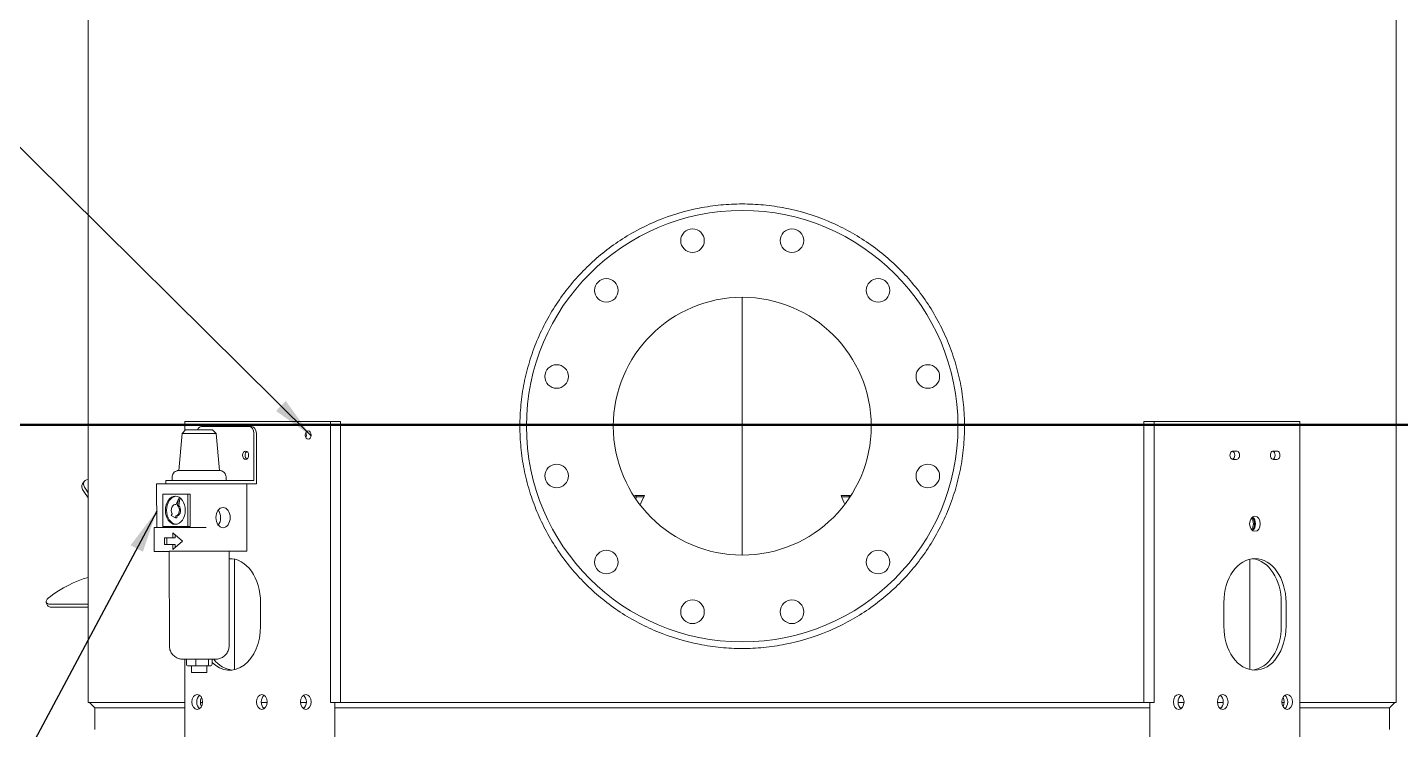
# Model space of a CAD drawing. Header units: inches. Extents: x 20 to 536, y 8 to 344.
# Drawn here: x 242.3 to 293.2, y 71.5 to 97.5 of the extents above; entities that cross this region are included whole.
import ezdxf

# ---------------------------------------------------------------- set-up
doc = ezdxf.new("R2010")
doc.units = ezdxf.units.IN
doc.header["$LTSCALE"] = 16
doc.header["$MEASUREMENT"] = 0
doc.linetypes.add('DOUBLE_DASH_CHAIN', pattern=[1.2403, 0.6614, -0.0827, 0.1654, -0.0827, 0.1654, -0.0827])
for name, color, linetype, lineweight in [('Section Line', 7, 'DOUBLE_DASH_CHAIN', 50), ('Symbol (ANSI)', 7, 'Continuous', 25), ('Visible (ANSI)', 7, 'Continuous', 50)]:
    doc.layers.add(name, color=color, linetype=linetype, lineweight=lineweight)
doc.styles.add('MEMCOR Medium', font='arial.ttf')
doc.styles.add('Standard D-E', font='arial.ttf')
doc.dimstyles.new('Default (ANSI)$7', dxfattribs={"dimscale": 16, "dimtxt": 0.15, "dimasz": 0.098425, "dimexe": 0.125, "dimexo": 0.0625, "dimgap": 0.031496, "dimtad": 0, "dimtih": 1, "dimtoh": 1, "dimdec": 4, "dimrnd": 1e-08, "dimzin": 3, "dimdsep": 46, "dimlunit": 5, "dimtxsty": 'MEMCOR Medium', "dimcen": 0.09, "dimdle": 0.393701, "dimclrd": 256, "dimclre": 256, "dimclrt": 256, "dimadec": 0, "dimazin": 1, "dimtfac": 0.8, "dimtofl": 0, "dimtmove": 0, "dimatfit": 3, "dimfxl": 1, "dimfrac": 1, "dimtolj": 1, "dimtzin": 4, "dimlwd": -1, "dimlwe": -1, "dimarcsym": 0})
doc.dimstyles.new('in [mm] D-E NeptuneBenson$7', dxfattribs={"dimscale": 16, "dimtxt": 0.15, "dimasz": 0.098425, "dimexe": 0.125, "dimexo": 0.063, "dimgap": 0.031496, "dimtad": 0, "dimtih": 1, "dimtoh": 1, "dimdec": 4, "dimrnd": 1e-08, "dimzin": 3, "dimdsep": 46, "dimlunit": 5, "dimtxsty": 'Standard D-E', "dimcen": 0.09, "dimdle": 0.393701, "dimclrd": 256, "dimclre": 256, "dimclrt": 256, "dimadec": 1, "dimazin": 1, "dimtfac": 1, "dimtofl": 0, "dimtmove": 0, "dimatfit": 3, "dimfxl": 1, "dimfrac": 1, "dimtolj": 1, "dimtzin": 4, "dimlwd": -1, "dimlwe": -1, "dimarcsym": 0})

# ---------------------------------------------------------------- blocks, each defined once
blk = doc.blocks.new('2dTransSection0')
at = {"layer": 'Section Line', "linetype": 'DOUBLE_DASH_CHAIN', "ltscale": 0.544024}
blk.add_line((14.9947, 5.1739), (18.7243, 5.1739), dxfattribs=at)
at = {"layer": 'Section Line', "linetype": 'Continuous'}
blk.add_line((14.9947, 5.1739), (15.3506, 5.1739), dxfattribs=at)

msp = doc.modelspace()

# ---------------------------------------------------------------- linework, layer by layer
at = {"layer": 'Visible (ANSI)', "linetype": 'Continuous', "lineweight": 18}
for p, q in [((244.50496, 72.47597), (244.50496, 98.97597)), ((293.00437, 98.97597), (293.00437, 72.47597)), ((268.75466, 87.50697), (268.75466, 77.94497)), ((268.75466, 77.94497), (268.75466, 87.50697)), ((248.11654, 82.58588), (247.98121, 82.46126)), ((248.08426, 82.89797), (248.28636, 82.89797)), ((248.08426, 82.89797), (248.08426, 82.55616)), ((248.28636, 82.89797), (251.19964, 82.89797)), ((250.47264, 82.71183), (248.70488, 82.71036)), ((249.11654, 82.5863), (249.25197, 82.46179)), ((250.56114, 82.71183), (250.47275, 82.71183)), ((251.19964, 82.89797), (252.17544, 82.89797)), ((252.17544, 82.89797), (253.48591, 82.89797)), ((253.85917, 82.89797), (253.48591, 82.89797)), ((253.48591, 72.47597), (253.48591, 82.89797)), ((253.85917, 72.47597), (253.85917, 82.89797)), ((283.65015, 82.89797), (284.02341, 82.89797)), ((283.65015, 82.89797), (283.65015, 72.47597)), ((284.02341, 82.89797), (285.33388, 82.89797)), ((284.02341, 82.89797), (284.02341, 72.47597)), ((285.33388, 82.89797), (286.30969, 82.89797)), ((286.30969, 82.89797), (289.22297, 82.89797)), ((289.22297, 82.89797), (289.42507, 82.89797)), ((289.42507, 69.39397), (289.42507, 82.89797)), ((247.98121, 82.46126), (247.86716, 81.0858)), ((249.25197, 82.46179), (249.36716, 81.08642)), ((250.64952, 82.46197), (250.65025, 80.71197)), ((250.73869, 80.58697), (250.73791, 82.46197)), ((286.94962, 81.80297), (287.08397, 81.80297)), ((287.08397, 81.49297), (286.94962, 81.49297)), ((288.44869, 81.80297), (288.58304, 81.80297)), ((288.58304, 81.49297), (288.44869, 81.49297)), ((244.35616, 80.67972), (244.29116, 80.58779)), ((247.04222, 78.96532), (247.04155, 80.5854)), ((247.11477, 80.5855), (247.82188, 80.58609)), ((247.38248, 80.71047), (247.38254, 80.58573)), ((247.61732, 80.7109), (247.61727, 80.83568)), ((247.82188, 80.58609), (248.52898, 80.58668)), ((249.18012, 80.58683), (248.88254, 80.58683)), ((249.18012, 80.58683), (250.38514, 80.58683)), ((249.61732, 80.71194), (249.61727, 80.83651)), ((250.65025, 80.71197), (249.94314, 80.71197)), ((249.9432, 80.58697), (250.73869, 80.58697)), ((250.73869, 80.58697), (250.38514, 80.58668)), ((250.38514, 80.58683), (250.38618, 78.08683)), ((244.34586, 80.29912), (244.50496, 80.07412)), ((244.50496, 80.25796), (244.41086, 80.39104)), ((248.19789, 80.21028), (247.2694, 80.20951)), ((247.2694, 80.20951), (247.2699, 79.00772)), ((247.76286, 79.81774), (247.85688, 80.02958)), ((247.85688, 80.02958), (247.81764, 79.78571)), ((247.90107, 80.02958), (247.85688, 80.02958)), ((247.90107, 80.02958), (247.86183, 79.78571)), ((248.19789, 80.21028), (248.28628, 80.21028)), ((248.19839, 79.00849), (248.19789, 80.21028)), ((248.28678, 79.00849), (248.28628, 80.21028)), ((264.77065, 80.16066), (265.12633, 80.16066)), ((264.77065, 80.16066), (264.83738, 80.1061)), ((265.1037, 80.1061), (264.83738, 80.1061)), ((272.41754, 80.16023), (272.77322, 80.16023)), ((272.7065, 80.10566), (272.44018, 80.10566)), ((272.77322, 80.16023), (272.7065, 80.10566)), ((247.58422, 79.41523), (247.61357, 79.48135)), ((247.76463, 79.82172), (247.73389, 79.82172)), ((247.86183, 79.78571), (247.81764, 79.78571)), ((246.95383, 78.96521), (246.9542, 78.0854)), ((248.44127, 78.96649), (247.02706, 78.96531)), ((247.2699, 79.00772), (248.19839, 79.00849)), ((247.2699, 79.00772), (247.35828, 79.00772)), ((247.35828, 79.00772), (248.28678, 79.00849)), ((247.74308, 79.32233), (247.58422, 79.41523)), ((247.75533, 79.39845), (247.74308, 79.32233)), ((247.78728, 79.32233), (247.74308, 79.32233)), ((247.79952, 79.39845), (247.75533, 79.39845)), ((247.79952, 79.39845), (247.78728, 79.32233)), ((248.19839, 79.00849), (248.28678, 79.00849)), ((248.88321, 78.96664), (248.79482, 78.96664)), ((247.32946, 78.58034), (247.64531, 78.5806)), ((247.32956, 78.34117), (247.32946, 78.58034)), ((247.32946, 78.58034), (247.41785, 78.58034)), ((247.7337, 78.5806), (247.41785, 78.58034)), ((247.41785, 78.58034), (247.41795, 78.34125)), ((247.64531, 78.5806), (247.64523, 78.76841)), ((247.64523, 78.76841), (248.00428, 78.46132)), ((247.64531, 78.5806), (247.7337, 78.5806)), ((248.00428, 78.46132), (247.64549, 78.15363)), ((247.73365, 78.69279), (247.7337, 78.5806)), ((247.02742, 78.0855), (248.44163, 78.08668)), ((247.51063, 78.08536), (247.02742, 78.08536)), ((247.64541, 78.34143), (247.32956, 78.34117)), ((247.51063, 78.08563), (247.51209, 74.58563)), ((247.64549, 78.15363), (247.64541, 78.34143)), ((247.64541, 78.34143), (247.7338, 78.34143)), ((247.7338, 78.34143), (247.73384, 78.2294)), ((248.79519, 78.08683), (250.38618, 78.08683)), ((250.38618, 78.08683), (249.72619, 78.08628)), ((249.72619, 78.08655), (249.72764, 74.58655)), ((249.93113, 77.79611), (249.93113, 73.69983)), ((287.5782, 73.69983), (287.5782, 77.79611)), ((242.99872, 76.07759), (242.94961, 76.1875)), ((244.50496, 76.12518), (243.10687, 76.12518)), ((243.15598, 76.01528), (244.50496, 76.01528)), ((250.89558, 76.18797), (250.89558, 75.30797)), ((286.61375, 75.30797), (286.61375, 76.18797)), ((288.74214, 75.30797), (288.74214, 76.18797)), ((288.91892, 76.18797), (288.91892, 75.30797)), ((248.08426, 74.08575), (248.08426, 69.39397)), ((248.14491, 74.08595), (248.49276, 74.08624)), ((248.14491, 74.08595), (248.14499, 73.89845)), ((248.32329, 73.83585), (248.21462, 73.83597)), ((248.33893, 73.83585), (248.32335, 73.83585)), ((248.33893, 73.83598), (248.33903, 73.58598)), ((248.49276, 74.08624), (248.96792, 74.08638)), ((248.49276, 74.08624), (248.49283, 73.89874)), ((249.02567, 73.83622), (248.90143, 73.83611)), ((248.90143, 73.83621), (248.90153, 73.58621)), ((248.96792, 74.08638), (248.96799, 73.89888)), ((248.96792, 74.08638), (249.09524, 74.08624)), ((249.09524, 74.08624), (249.09531, 73.89874)), ((244.50496, 72.47597), (248.08426, 72.47597)), ((244.75466, 72.27597), (244.55466, 72.47597)), ((248.66174, 72.47597), (248.74395, 72.47597)), ((250.91882, 72.47597), (251.1368, 72.47597)), ((252.37405, 72.47597), (252.59203, 72.47597)), ((253.85917, 72.47597), (253.48591, 72.47597)), ((253.64344, 72.47597), (253.64344, 64.89999)), ((253.85917, 72.47597), (283.65015, 72.47597)), ((283.65015, 72.47597), (284.02341, 72.47597)), ((283.86589, 64.90509), (283.86589, 72.47597)), ((284.9173, 72.47597), (285.13528, 72.47597)), ((286.37253, 72.47597), (286.59051, 72.47597)), ((288.76538, 72.47597), (288.84759, 72.47597)), ((289.42507, 72.47597), (293.00437, 72.47597)), ((292.75466, 72.27597), (292.95466, 72.47597)), ((244.75466, 72.27597), (244.75466, 71.47597)), ((248.08426, 72.27597), (244.75466, 72.27597)), ((251.06008, 72.27597), (250.99554, 72.27597)), ((252.5153, 72.27597), (252.45077, 72.27597)), ((283.86589, 72.27597), (253.64344, 72.27597)), ((285.05856, 72.27597), (284.99402, 72.27597)), ((286.51379, 72.27597), (286.44925, 72.27597)), ((292.75466, 72.27597), (289.42507, 72.27597)), ((292.75466, 72.27597), (292.75466, 71.47597))]:
    msp.add_line(p, q, dxfattribs=at)
for centre, radius in [((268.75466, 82.72597), 8), ((266.91058, 89.60819), 0.4375), ((270.59875, 89.60819), 0.4375), ((263.71653, 87.7641), 0.4375), ((273.7928, 87.7641), 0.4375), ((268.75466, 82.72597), 4.781), ((261.87244, 84.57005), 0.4375), ((275.63689, 84.57005), 0.4375), ((261.87244, 80.88188), 0.4375), ((275.63689, 80.88188), 0.4375), ((263.71653, 77.68783), 0.4375), ((273.7928, 77.68783), 0.4375), ((266.91058, 75.84375), 0.4375), ((270.59875, 75.84375), 0.4375)]:
    msp.add_circle(centre, radius, dxfattribs=at)
for centre, major_axis, ratio, start_param, end_param in [((248.61654, 82.58609), (0.5, 0.00021), 0.00041595, 0.00045205, 3.14114061), ((248.70498, 82.46036), (0, 0.25), 0.70710678, 0.00058824, 1.04296717), ((250.47275, 82.46183), (0, 0.25), 0.70710678, 4.71297722, 6.28377354), ((250.56114, 82.46183), (0, 0.25), 0.70710678, 4.71297722, 6.28318531), ((252.48449, 82.39797), (0, 0.155), 0.70710678, 4.07971898, 5.34505898), ((248.61659, 82.46152), (-0.63538, -0.00026), 0.00041595, 3.14162732, 6.28315065), ((250.42889, 81.64922), (0, -0.15625), 0.70710678, 3.5531095, 5.87166846), ((250.42536, 81.64797), (0, 0.155), 0.70710678, 0.3757728, 0.47389578), ((286.94962, 81.64797), (0, -0.155), 0.70710678, 3.14159265, 6.28318531), ((286.9072, 81.64797), (0, -0.155), 0.70710678, 0.19477764, 2.94681501), ((287.08397, 81.64797), (0, 0.155), 0.70710678, 3.14159265, 6.28318531), ((288.44869, 81.64797), (0, -0.155), 0.70710678, 3.14159265, 6.28318531), ((288.40626, 81.64797), (0, -0.155), 0.70710678, 0.19477764, 2.94681501), ((288.58304, 81.64797), (0, 0.155), 0.70710678, 3.14159265, 6.28318531), ((244.69941, 80.29912), (-0.40825, 0.28868), 0.5, 0, 0.95531662), ((244.76441, 80.39104), (-0.40825, 0.28868), 0.5, 5.69470142, 7.23850193), ((247.29155, 80.5855), (-0.25, -0.0001), 0.00041595, 5.49778706, 6.28318531), ((248.88248, 80.71109), (-1.5, -0.00062), 0.00041595, 3.92699013, 6.28318441), ((248.70576, 80.58668), (-0.25, -0.0001), 0.00041595, 3.92699013, 5.49778646), ((248.88254, 80.58609), (1.5, 0.00062), 0.00041595, 0.78539808, 1.37108362), ((247.77809, 79.609), (0, 0.52038), 0.70710678, 0.06008809, 3.08150456), ((261.63339, 82.72597), (0, 5.125), 0.70710678, 4.17737022, 4.18815658), ((261.63339, 82.72597), (0, -5.234), 0.70710678, 1.02981281, 1.04656393), ((261.98907, 82.72597), (0, -5.125), 0.70710678, 0.96490795, 1.04656393), ((275.55463, 82.72597), (0, 5.125), 0.70710678, 2.09512538, 2.17018116), ((275.9103, 82.72597), (0, 5.234), 0.70710678, 2.09512538, 2.1048202), ((275.9103, 82.72597), (0, -5.125), 0.70710678, 5.23671804, 5.24008745), ((247.73389, 79.609), (0, 0.21272), 0.70710678, 6.08941196, 8.49757161), ((247.73389, 79.609), (0, -0.21272), 0.70710678, 0.14298465, 2.55114431), ((247.77809, 79.609), (0, -0.21272), 0.70710678, 0.14298465, 2.55114431), ((249.14822, 79.33653), (-0.00031, 0.375), 0.70710666, 3.87132062, 5.55345734), ((247.20383, 78.96531), (-0.25, -0.0001), 0.00041595, 5.49778706, 6.28318531), ((248.61805, 78.96649), (-0.25, -0.0001), 0.00041595, 3.92699013, 5.49778646), ((287.51717, 79.10797), (0, -0.27234), 0.70710678, 0.6749684, 2.46662425), ((287.54501, 79.10797), (0, 0.29528), 0.70710678, 3.75730795, 5.66747001), ((287.58955, 79.10797), (0, 0.28), 0.70710678, 3.60436277, 5.82041519), ((247.2042, 78.0855), (-0.25, -0.0001), 0.00041595, 5.49778706, 7.06858338), ((248.61841, 78.08609), (-1.10778, -0.00046), 0.00041595, 3.14159264, 6.28318529), ((248.61841, 78.08668), (0.25, 0.0001), 0.00041595, 0.78539867, 2.356195), ((249.743, 76.18797), (0, 1.63), 0.70710678, 4.71238898, 6.29767249), ((249.91977, 76.18797), (0, 1.63), 0.70710678, 0.07676248, 0.16865098), ((287.76633, 76.18797), (0, 1.63), 0.70710678, 4.71238898, 7.85398163), ((287.58955, 76.18797), (0, 1.63), 0.70710678, 4.71238898, 6.20642283), ((245.53713, 69.89479), (0, 7.37), 0.70710678, 0.19937902, 0.49564116), ((249.743, 75.30797), (0, -1.63), 0.70710678, 5.68642887, 7.85398163), ((287.76633, 75.30797), (0, -1.63), 0.70710678, 4.71238898, 7.85398163), ((287.58955, 75.30797), (0, -1.63), 0.70710678, 0.07676248, 1.57079633), ((248.2147, 73.89847), (0.06971, -0.00001), 0.89657536, 3.14210208, 4.71289841), ((248.62018, 73.83609), (-0.28125, -0.00012), 0.00041595, 3.14159259, 6.28318525), ((248.51151, 73.89872), (0.00004, -0.0625), 0.29885835, 4.71187955, 6.28267588), ((248.91696, 73.89884), (-0.00003, -0.0625), 0.81649644, 0.00101885, 1.57181518), ((249.0256, 73.89872), (-0.06971, 0.00001), 0.89657536, 1.57130575, 3.14210208), ((249.91977, 75.30797), (0, -1.63), 0.70710678, 5.55977333, 6.20642283), ((248.72335, 72.49797), (0, -0.28), 0.70710678, 3.60436277, 5.82041519), ((248.85911, 72.49797), (0, 0.28), 0.70710678, 0.90964484, 2.23194781), ((251.1162, 72.49797), (0, -0.28), 0.70710678, 3.60436277, 5.82041519), ((252.39465, 72.49797), (0, 0.28), 0.70710678, 3.60436277, 5.82041519), ((285.11468, 72.49797), (0, -0.28), 0.70710678, 3.60436277, 5.82041519), ((286.39313, 72.49797), (0, 0.28), 0.70710678, 3.60436277, 5.82041519), ((288.65021, 72.49797), (0, -0.28), 0.70710678, 0.90964484, 2.23194781), ((288.78598, 72.49797), (0, 0.28), 0.70710678, 3.60436277, 5.82041519)]:
    msp.add_ellipse(centre, major_axis=major_axis, ratio=ratio, start_param=start_param, end_param=end_param, dxfattribs=at)
for centre, major_axis, ratio in [((252.66127, 82.39797), (0, -0.155), 0.70710678), ((250.3405, 81.64922), (0, -0.15625), 0.70710678), ((247.73389, 79.609), (0, 0.52038), 0.70710678), ((249.50177, 79.33683), (-0.00031, 0.375), 0.70710666), ((287.76633, 79.10797), (0, -0.28), 0.70710678), ((248.62028, 73.58609), (-0.28125, -0.00012), 0.00041595), ((248.54657, 72.49797), (0, -0.28), 0.70710678), ((250.93942, 72.49797), (0, -0.28), 0.70710678), ((252.57142, 72.49797), (0, 0.28), 0.70710678), ((284.9379, 72.49797), (0, 0.28), 0.70710678), ((286.56991, 72.49797), (0, -0.28), 0.70710678), ((288.96276, 72.49797), (0, -0.28), 0.70710678)]:
    msp.add_ellipse(centre, major_axis=major_axis, ratio=ratio, dxfattribs=at)
for points, knots in [([(260.8785, 80.29151), (260.95509, 80.04375), (261.04353, 79.79917), (261.3541, 79.05258), (261.61606, 78.56751), (262.21983, 77.67144), (262.56168, 77.26044), (263.28895, 76.53316), (263.69986, 76.19133), (264.59598, 75.58749), (265.08119, 75.32543), (266.0956, 74.90346), (266.62568, 74.74321), (267.42709, 74.58519), (267.69526, 74.54612), (268.22856, 74.49459), (268.49369, 74.48215), (269.01564, 74.48215), (269.28077, 74.49459), (269.81407, 74.54612), (270.08224, 74.58519), (270.88365, 74.74321), (271.41373, 74.90346), (272.42813, 75.32543), (272.91334, 75.58749), (273.80946, 76.19133), (274.22038, 76.53316), (274.94765, 77.26044), (275.2895, 77.67144), (275.89326, 78.56751), (276.15523, 79.05258), (276.47163, 79.81319), (276.56455, 80.07239), (276.72375, 80.5977), (276.79002, 80.86379), (276.89538, 81.39805), (276.93447, 81.66624), (276.98602, 82.19964), (276.99848, 82.46486), (276.99848, 82.98708), (276.98602, 83.25229), (276.93447, 83.7857), (276.89538, 84.05389), (276.79002, 84.58814), (276.72375, 84.85424), (276.56455, 85.37954), (276.47163, 85.63875), (276.15523, 86.39935), (275.89326, 86.88443), (275.2895, 87.7805), (274.94765, 88.1915), (274.22038, 88.91877), (273.80946, 89.2606), (272.91334, 89.86444), (272.42813, 90.1265), (271.41373, 90.54848), (270.88365, 90.70873), (270.08224, 90.86674), (269.81407, 90.90582), (269.28077, 90.95734), (269.01564, 90.96978), (268.49369, 90.96978), (268.22856, 90.95734), (267.69526, 90.90582), (267.42709, 90.86674), (266.62568, 90.70873), (266.0956, 90.54848), (265.08119, 90.1265), (264.59598, 89.86444), (263.69986, 89.2606), (263.28895, 88.91877), (262.56168, 88.1915), (262.21983, 87.7805), (261.61606, 86.88443), (261.3541, 86.39935), (261.03769, 85.63875), (260.94477, 85.37954), (260.78558, 84.85424), (260.71931, 84.58814), (260.61395, 84.05389), (260.57485, 83.7857), (260.5233, 83.25229), (260.51085, 82.98708), (260.51085, 82.72597)], [6.0789693, 6.0789693, 6.0789693, 6.0789693, 7.95861986, 7.95861986, 11.93792978, 11.93792978, 15.91723971, 15.91723971, 19.89454388, 19.89454388, 23.87184804, 23.87184804, 27.84915221, 27.84915221, 29.8378043, 29.8378043, 31.82645638, 31.82645638, 33.81510846, 33.81510846, 35.80376055, 35.80376055, 39.78106471, 39.78106471, 43.75836888, 43.75836888, 47.73567305, 47.73567305, 51.71498297, 51.71498297, 55.6942929, 55.6942929, 57.68394787, 57.68394787, 59.67360283, 59.67360283, 61.66325779, 61.66325779, 63.65291276, 63.65291276, 65.64256772, 65.64256772, 67.63222268, 67.63222268, 69.62187765, 69.62187765, 71.61153261, 71.61153261, 75.59084254, 75.59084254, 79.57015247, 79.57015247, 83.54745663, 83.54745663, 87.5247608, 87.5247608, 91.50206497, 91.50206497, 93.49071705, 93.49071705, 95.47936914, 95.47936914, 97.46802122, 97.46802122, 99.4566733, 99.4566733, 103.43397747, 103.43397747, 107.41128164, 107.41128164, 111.3885858, 111.3885858, 115.36789573, 115.36789573, 119.34720566, 119.34720566, 121.33686062, 121.33686062, 123.32651559, 123.32651559, 125.31617055, 125.31617055, 127.30582551, 127.30582551, 127.30582551, 127.30582551]), ([(260.51085, 82.72597), (260.51085, 82.46486), (260.5233, 82.19964), (260.57485, 81.66624), (260.61395, 81.39805), (260.71931, 80.86379), (260.78558, 80.5977), (260.86958, 80.32052), (260.87402, 80.30601), (260.8785, 80.29151)], [127.30582551, 127.30582551, 127.30582551, 127.30582551, 129.29548048, 129.29548048, 131.28513544, 131.28513544, 133.27479041, 133.27479041, 133.38479482, 133.38479482, 133.38479482, 133.38479482]), ([(247.61727, 80.83568), (247.61726, 80.8627), (247.62174, 80.89008), (247.63886, 80.94083), (247.65155, 80.9649), (247.68348, 81.00732), (247.70311, 81.02619), (247.74677, 81.05643), (247.77134, 81.06816), (247.80941, 81.07935), (247.82236, 81.08206), (247.84108, 81.08447), (247.84698, 81.08502), (247.85387, 81.08543), (247.85527, 81.0855), (247.85731, 81.08559), (247.85805, 81.08561), (247.85967, 81.08567), (247.86047, 81.08569), (247.8618, 81.08572), (247.86233, 81.08574), (247.86353, 81.08576), (247.86403, 81.08576), (247.86552, 81.08578), (247.86614, 81.08579), (247.86881, 81.08581), (247.87095, 81.08582), (247.8831, 81.08586), (247.89948, 81.08589), (247.95419, 81.08597), (247.99874, 81.08602), (248.10563, 81.08611), (248.16867, 81.08616), (248.30619, 81.08625), (248.38239, 81.08629), (248.53826, 81.08637), (248.61988, 81.08641), (248.7783, 81.08647), (248.85706, 81.08649), (249.00196, 81.08652), (249.06989, 81.08653), (249.18658, 81.08654), (249.23678, 81.08653), (249.31347, 81.0865), (249.3408, 81.08648), (249.35915, 81.08645), (249.36205, 81.08644), (249.36605, 81.08643), (249.3672, 81.08642), (249.36967, 81.0864), (249.3703, 81.0864), (249.37289, 81.08634), (249.37369, 81.08633), (249.37534, 81.08628), (249.37601, 81.08625), (249.3778, 81.08619), (249.37902, 81.08613), (249.38175, 81.08599), (249.38331, 81.0859), (249.38763, 81.08559), (249.39046, 81.08534), (249.39995, 81.08435), (249.40665, 81.08338), (249.43071, 81.07887), (249.44791, 81.07371), (249.48851, 81.05661), (249.5114, 81.04236), (249.5513, 81.00769), (249.56875, 80.98678), (249.59584, 80.9411), (249.60582, 80.91576), (249.61531, 80.87236), (249.61726, 80.85438), (249.61727, 80.83651)], [0, 0, 0, 0, 0.20592556, 0.20592556, 0.40813112, 0.40813112, 0.6104701, 0.6104701, 0.81280181, 0.81280181, 0.91286225, 0.91286225, 0.95707239, 0.95707239, 0.96865973, 0.96865973, 0.97595733, 0.97595733, 0.9866807, 0.9866807, 0.99854392, 0.99854392, 1.01923707, 1.01923707, 1.07109086, 1.07109086, 1.22654491, 1.22654491, 1.69615004, 1.69615004, 2.32378897, 2.32378897, 2.93149324, 2.93149324, 3.53887636, 3.53887636, 4.14608639, 4.14608639, 4.75325838, 4.75325838, 5.3604503, 5.3604503, 5.96775093, 5.96775093, 6.57548756, 6.57548756, 6.72724312, 6.72724312, 6.8409905, 6.8409905, 6.8837644, 6.8837644, 6.89724016, 6.89724016, 6.9044668, 6.9044668, 6.91505969, 6.91505969, 6.92736096, 6.92736096, 6.94912319, 6.94912319, 7.00053105, 7.00053105, 7.13580975, 7.13580975, 7.33623468, 7.33623468, 7.53858869, 7.53858869, 7.74092123, 7.74092123, 7.87713136, 7.87713136, 7.87713136, 7.87713136]), ([(243.10687, 76.12518), (243.06248, 76.12518), (243.02261, 76.13191), (242.96611, 76.15895), (242.94948, 76.17921), (242.94044, 76.22517), (242.94744, 76.25392), (242.98698, 76.31537), (243.01953, 76.34803), (243.05862, 76.37792)], [3.83284768, 3.83284768, 3.83284768, 3.83284768, 4.3112545, 4.3112545, 4.78966133, 4.78966133, 5.26851574, 5.26851574, 5.74737015, 5.74737015, 5.74737015, 5.74737015]), ([(242.99878, 76.07761), (243.00643, 76.06076), (243.0214, 76.04609), (243.07172, 76.02202), (243.11158, 76.01528), (243.15598, 76.01528)], [2.98100795, 2.98100795, 2.98100795, 2.98100795, 3.354649092, 3.354649092, 3.833056446, 3.833056446, 3.833056446, 3.833056446]), ([(248.14492, 74.08574), (248.11002, 74.08574), (248.08096, 74.08575), (248.03403, 74.08578), (248.0201, 74.08579), (248.01014, 74.08583), (248.00934, 74.08583), (248.00495, 74.08589), (248.00391, 74.0859), (248.00169, 74.08595), (248.00072, 74.08597), (247.9975, 74.08605), (247.99494, 74.08613), (247.98979, 74.08633), (247.98716, 74.08645), (247.97869, 74.08692), (247.97279, 74.08735), (247.94992, 74.08943), (247.93296, 74.09185), (247.87206, 74.10375), (247.8287, 74.11852), (247.74084, 74.16245), (247.69651, 74.19437), (247.62125, 74.26952), (247.58933, 74.31364), (247.54159, 74.40851), (247.52517, 74.46044), (247.51389, 74.537), (247.5121, 74.56135), (247.51209, 74.58563)], [5.73679547, 5.73679547, 5.73679547, 5.73679547, 6.16134572, 6.16134572, 6.65527154, 6.65527154, 6.72890475, 6.72890475, 6.74575966, 6.74575966, 6.75599342, 6.75599342, 6.77671921, 6.77671921, 6.7971086, 6.7971086, 6.84221234, 6.84221234, 6.97237571, 6.97237571, 7.31508669, 7.31508669, 7.72090703, 7.72090703, 8.12552807, 8.12552807, 8.53019802, 8.53019802, 8.71524442, 8.71524442, 8.71524442, 8.71524442]), ([(249.72764, 74.58655), (249.72767, 74.53251), (249.71869, 74.47776), (249.68446, 74.37625), (249.65907, 74.32811), (249.59523, 74.24327), (249.55597, 74.20552), (249.46865, 74.14505), (249.4195, 74.12158), (249.34333, 74.0992), (249.31743, 74.09377), (249.27854, 74.08877), (249.26548, 74.08762), (249.25071, 74.08687), (249.24861, 74.08678), (249.24432, 74.08662), (249.2421, 74.08655), (249.23917, 74.08648), (249.23822, 74.08646), (249.23576, 74.08641), (249.23461, 74.08639), (249.23288, 74.08637), (249.23225, 74.08636), (249.23031, 74.08634), (249.22943, 74.08634), (249.22577, 74.08632), (249.22294, 74.08631), (249.20707, 74.08627), (249.18594, 74.08623), (249.13889, 74.08618), (249.11834, 74.08616), (249.09519, 74.08613)], [0, 0, 0, 0, 0.41185032, 0.41185032, 0.81626084, 0.81626084, 1.22093842, 1.22093842, 1.62560576, 1.62560576, 1.82593871, 1.82593871, 1.92456197, 1.92456197, 1.94097132, 1.94097132, 1.95932202, 1.95932202, 1.96955697, 1.96955697, 1.99023167, 1.99023167, 2.01060431, 2.01060431, 2.06310902, 2.06310902, 2.22046762, 2.22046762, 2.69768576, 2.69768576, 2.9782429, 2.9782429, 2.9782429, 2.9782429])]:
    msp.add_open_spline(points, degree=3, knots=knots, dxfattribs=at)

# ---------------------------------------------------------------- block references
at = {"layer": 'Section Line', "xscale": 16, "yscale": 16, "zscale": 16}
msp.add_blockref('2dTransSection0', (0, 0), dxfattribs=at)

# ---------------------------------------------------------------- leaders
at = {"layer": 'Symbol (ANSI)', "annotation_type": 0, "has_hookline": 1, "hookline_direction": 1}
for points, dimstyle, text_width in [([(252.76856, 82.36631), (240.20349, 94.81894), (238.62868, 94.81894)], 'in [mm] D-E NeptuneBenson$7', 22.09604), ([(247.04197, 79.57862), (239.72546, 65.83501), (238.15066, 65.83501)], 'Default (ANSI)$7', 20.5588)]:
    msp.add_leader(points, dimstyle=dimstyle, override={"dimtad": 0}, dxfattribs=dict(at, text_width=text_width))

doc.saveas('drawing.dxf')
